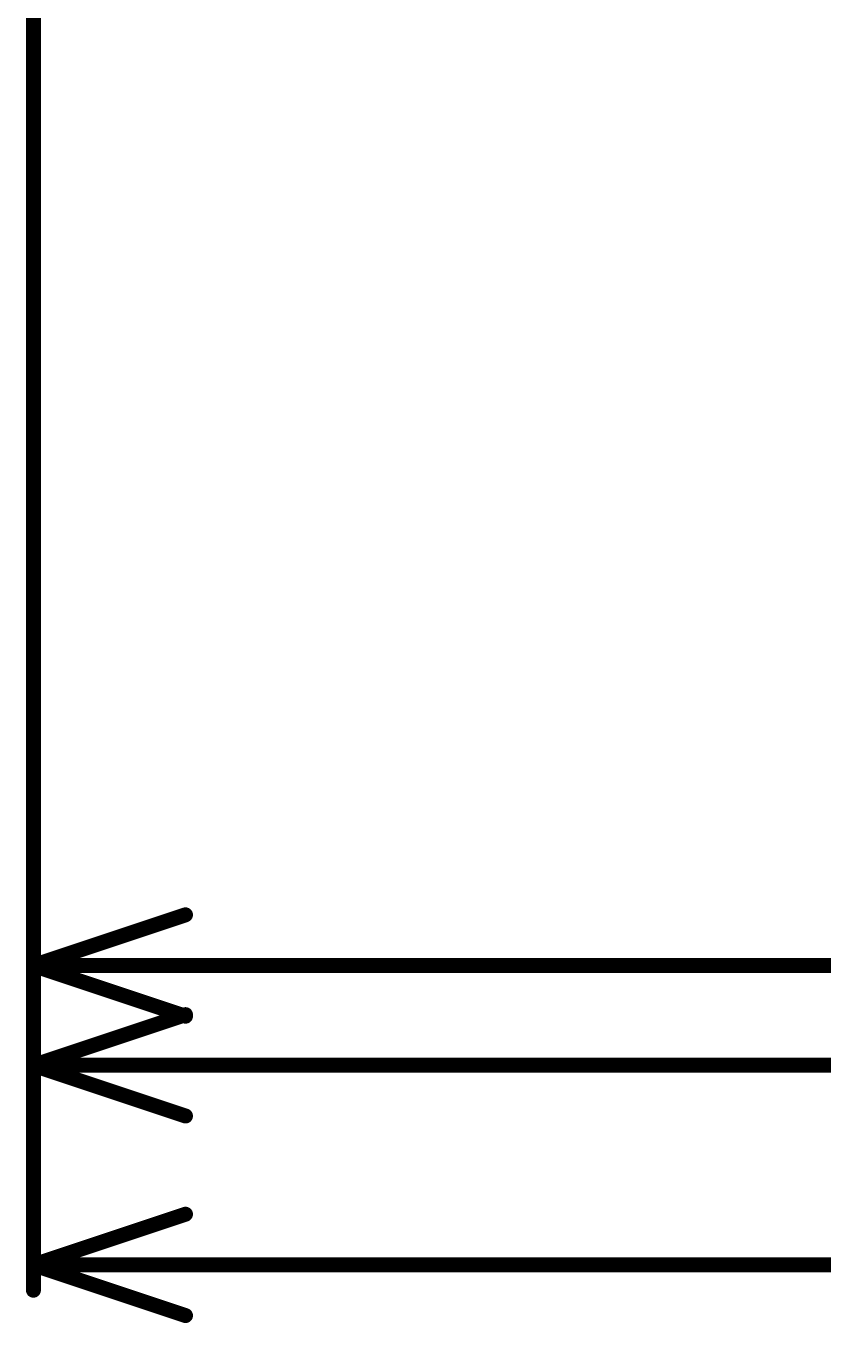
# Model space of a CAD drawing. Header units: inches. Extents: x -0.3 to 12.2, y -3.2 to 4.4.
# Drawn here: x 0.026 to 0.341, y -0.397 to 0.115 of the extents above; entities that cross this region are included whole.
import ezdxf

# ---------------------------------------------------------------- set-up
doc = ezdxf.new("R2010")
doc.units = ezdxf.units.IN
doc.header["$MEASUREMENT"] = 0
doc.layers.add('FAB_DWG_INFO', color=1, linetype='Continuous')

msp = doc.modelspace()

# ---------------------------------------------------------------- linework, layer by layer
at = {"layer": 'FAB_DWG_INFO'}
for points in [[(0.02902, -0.30491, 0.00591, 0.00591, 0), (0.02902, 0.33501, 0.00591, 0.00591, 0)], [(0.02902, -0.26554, 0.00591, 0.00591, 0), (0.02902, 0.29564, 0.00591, 0.00591, 0)], [(0.02902, -0.38365, 0.00591, 0.00591, 0), (0.02902, 0.25627, 0.00591, 0.00591, 0)], [(0.02902, -0.25554, 0.00591, 0.00591, 0), (0.08902, -0.23554, 0.00591, 0.00591, 0)], [(0.02902, -0.25554, 0.00591, 0.00591, 0), (0.08902, -0.27554, 0.00591, 0.00591, 0)], [(0.02902, -0.25554, 0.00591, 0.00591, 0), (1.83314, -0.25554, 0.00591, 0.00591, 0)], [(0.02902, -0.29491, 0.00591, 0.00591, 0), (0.08902, -0.27491, 0.00591, 0.00591, 0)], [(0.02902, -0.29491, 0.00591, 0.00591, 0), (0.08902, -0.31491, 0.00591, 0.00591, 0)], [(0.02902, -0.29491, 0.00591, 0.00591, 0), (1.83314, -0.29491, 0.00591, 0.00591, 0)], [(0.02902, -0.37365, 0.00591, 0.00591, 0), (0.08902, -0.35365, 0.00591, 0.00591, 0)], [(0.02902, -0.37365, 0.00591, 0.00591, 0), (0.08902, -0.39365, 0.00591, 0.00591, 0)], [(0.02902, -0.37365, 0.00591, 0.00591, 0), (1.81788, -0.37365, 0.00591, 0.00591, 0)]]:
    msp.add_lwpolyline(points, format="xyseb", dxfattribs=at)
for points in [[(0.08754, -0.23554, 0.00295, 0.00295, 1), (0.09049, -0.23554, 0.00295, 0.00295, 1)], [(0.02754, -0.25554, 0.00295, 0.00295, 1), (0.03049, -0.25554, 0.00295, 0.00295, 1)], [(0.02754, -0.25554, 0.00295, 0.00295, 1), (0.03049, -0.25554, 0.00295, 0.00295, 1)], [(0.02754, -0.25554, 0.00295, 0.00295, 1), (0.03049, -0.25554, 0.00295, 0.00295, 1)], [(0.02754, -0.26554, 0.00295, 0.00295, 1), (0.03049, -0.26554, 0.00295, 0.00295, 1)], [(0.08754, -0.27491, 0.00295, 0.00295, 1), (0.09049, -0.27491, 0.00295, 0.00295, 1)], [(0.08754, -0.27554, 0.00295, 0.00295, 1), (0.09049, -0.27554, 0.00295, 0.00295, 1)], [(0.02754, -0.29491, 0.00295, 0.00295, 1), (0.03049, -0.29491, 0.00295, 0.00295, 1)], [(0.02754, -0.29491, 0.00295, 0.00295, 1), (0.03049, -0.29491, 0.00295, 0.00295, 1)], [(0.02754, -0.29491, 0.00295, 0.00295, 1), (0.03049, -0.29491, 0.00295, 0.00295, 1)], [(0.02754, -0.30491, 0.00295, 0.00295, 1), (0.03049, -0.30491, 0.00295, 0.00295, 1)], [(0.08754, -0.31491, 0.00295, 0.00295, 1), (0.09049, -0.31491, 0.00295, 0.00295, 1)], [(0.08754, -0.35365, 0.00295, 0.00295, 1), (0.09049, -0.35365, 0.00295, 0.00295, 1)], [(0.02754, -0.37365, 0.00295, 0.00295, 1), (0.03049, -0.37365, 0.00295, 0.00295, 1)], [(0.02754, -0.37365, 0.00295, 0.00295, 1), (0.03049, -0.37365, 0.00295, 0.00295, 1)], [(0.02754, -0.37365, 0.00295, 0.00295, 1), (0.03049, -0.37365, 0.00295, 0.00295, 1)], [(0.02754, -0.38365, 0.00295, 0.00295, 1), (0.03049, -0.38365, 0.00295, 0.00295, 1)], [(0.08754, -0.39365, 0.00295, 0.00295, 1), (0.09049, -0.39365, 0.00295, 0.00295, 1)]]:
    msp.add_lwpolyline(points, format="xyseb", close=True, dxfattribs=at)

doc.saveas('drawing.dxf')
